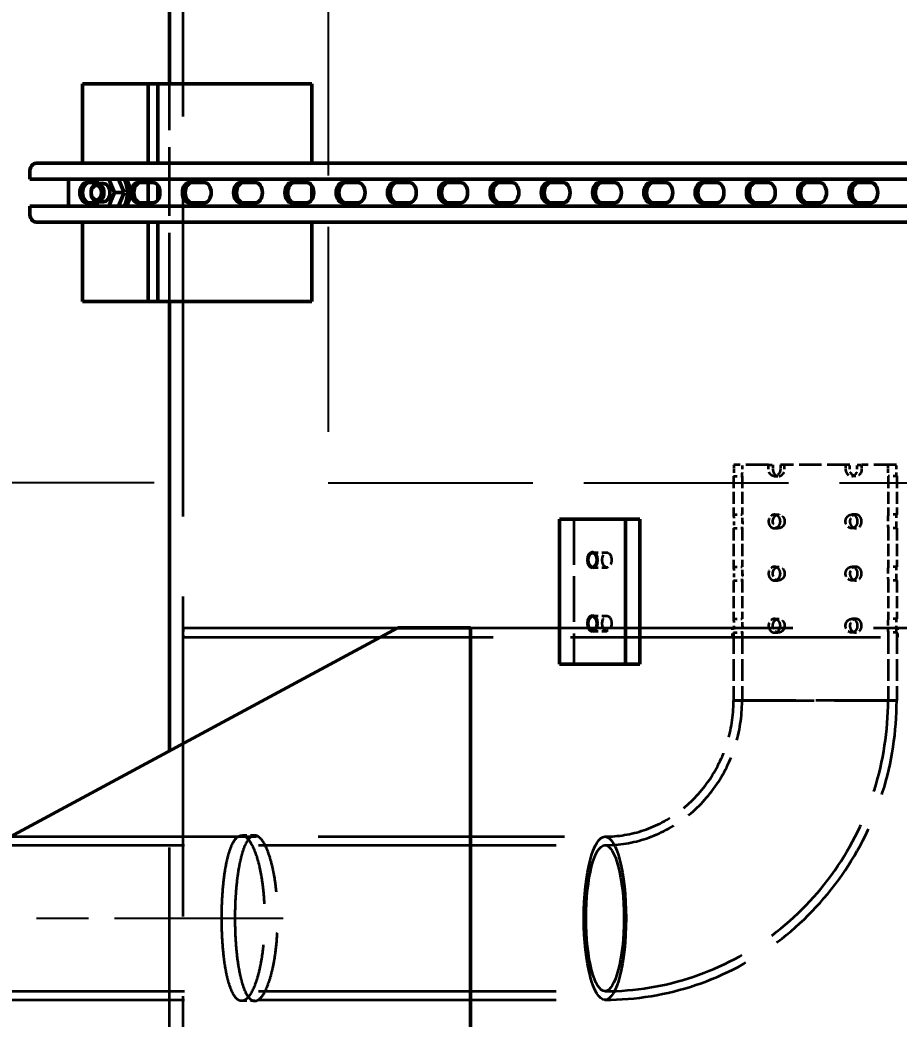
# Model space of a CAD drawing. Header units: inches. Extents: x 11 to 1621, y 11 to 1332.
# Drawn here: x 202 to 226.25, y 311.67 to 339.21 of the extents above; entities that cross this region are included whole.
import ezdxf

# ---------------------------------------------------------------- set-up
doc = ezdxf.new("R2010")
doc.units = ezdxf.units.IN
doc.header["$LTSCALE"] = 48
doc.header["$MEASUREMENT"] = 0
doc.linetypes.add('CHAIN', pattern=[0.7087, 0.4724, -0.0591, 0.1181, -0.0591])
doc.linetypes.add('DASHED', pattern=[0.2067, 0.1654, -0.0413])
for name, color, linetype, lineweight in [('Centerline (ANSI)', 7, 'Continuous', 25), ('Dimension (ANSI)', 7, 'Continuous', 25), ('Hidden (ANSI)', 7, 'DASHED', 35), ('Sketch Geometry (ANSI)', 7, 'Continuous', 25), ('Visible (ANSI)', 7, 'Continuous', 50)]:
    doc.layers.add(name, color=color, linetype=linetype, lineweight=lineweight)
doc.styles.add('Dimension Text', font='tahoma.ttf')
doc.dimstyles.new('ELC FT', dxfattribs={"dimscale": 48, "dimtxt": 0.12, "dimasz": 0.098425, "dimexe": 0.05, "dimexo": 0.1, "dimgap": 0.031496, "dimtad": 1, "dimdec": 5, "dimzin": 3, "dimdsep": 46, "dimlunit": 4, "dimtxsty": 'Dimension Text', "dimcen": 0.09, "dimdle": 0.5, "dimclrd": 5, "dimclre": 5, "dimclrt": 256, "dimadec": 1, "dimazin": 3, "dimtfac": 0.833333, "dimtofl": 0, "dimtmove": 0, "dimatfit": 3, "dimfxl": 0, "dimfrac": 2, "dimtolj": 1, "dimtzin": 0, "dimlwd": 25, "dimlwe": 25, "dimarcsym": 0})

# ---------------------------------------------------------------- blocks, each defined once
blk = doc.blocks.new('*D26')
at = {"layer": 'Defpoints', "color": 0, "linetype": 'Continuous', "transparency": 16777216}
for p in [(131.193, 326.451), (210.502, 326.451), (183.393, 291.451)]:
    blk.add_point(p, dxfattribs=at)
at = {"layer": 'Dimension (ANSI)', "color": 5, "linetype": 'Continuous', "lineweight": 25, "transparency": 16777216}
for p, q in [((205.702, 326.451), (128.793, 326.451)), ((131.193, 296.176), (131.193, 321.727)), ((178.593, 291.451), (128.793, 291.451))]:
    blk.add_line(p, q, dxfattribs=at)
at = {"layer": 'Dimension (ANSI)', "color": 5, "linetype": 'Continuous', "transparency": 16777216}
for points in [[(130.406, 321.727), (131.98, 321.727), (131.193, 326.451)], [(130.406, 296.176), (131.98, 296.176), (131.193, 291.451)]]:
    blk.add_solid(points, dxfattribs=at)
at = {"layer": 'Dimension (ANSI)', "linetype": 'Continuous', "lineweight": 25, "transparency": 16777216, "insert": (126.741, 308.951), "char_height": 5.76, "attachment_point": 5, "rotation": 90, "style": 'Dimension Text'}
blk.add_mtext('\\A1;2\'-11"', dxfattribs=at)
blk = doc.blocks.new('*D29')
at = {"layer": 'Defpoints', "color": 0, "linetype": 'Continuous', "transparency": 16777216}
for p in [(131.318, 496.451), (318.502, 496.451), (210.502, 326.451)]:
    blk.add_point(p, dxfattribs=at)
at = {"layer": 'Dimension (ANSI)', "color": 5, "linetype": 'Continuous', "lineweight": 25, "transparency": 16777216}
for p, q in [((313.702, 496.451), (128.918, 496.451)), ((131.318, 491.727), (131.318, 430.554)), ((131.318, 331.176), (131.318, 392.348)), ((205.702, 326.451), (128.918, 326.451))]:
    blk.add_line(p, q, dxfattribs=at)
at = {"layer": 'Dimension (ANSI)', "color": 5, "linetype": 'Continuous', "transparency": 16777216}
for points in [[(130.531, 491.727), (132.105, 491.727), (131.318, 496.451)], [(130.531, 331.176), (132.105, 331.176), (131.318, 326.451)]]:
    blk.add_solid(points, dxfattribs=at)
at = {"layer": 'Dimension (ANSI)', "linetype": 'Continuous', "lineweight": 25, "transparency": 16777216, "insert": (131.318, 411.451), "char_height": 5.76, "attachment_point": 5, "rotation": 90, "style": 'Dimension Text'}
blk.add_mtext('\\A1;\\fTahoma|b0|i0;14\'-2"\\P\\fTahoma|b0|i0;GAS PATH', dxfattribs=at)

msp = doc.modelspace()

# ---------------------------------------------------------------- linework, layer by layer
at = {"layer": 'Centerline (ANSI)', "linetype": 'CHAIN', "ltscale": 0.25278}
msp.add_line((187.411503, 314.451101), (209.261517, 314.451101), dxfattribs=at)
at = {"layer": 'Hidden (ANSI)', "ltscale": 1.111212}
msp.add_line((206.502429, 292.451101), (206.502429, 512.951101), dxfattribs=at)
at = {"layer": 'Hidden (ANSI)', "ltscale": 0.237987}
msp.add_line((206.127429, 331.451101), (206.127429, 337.451101), dxfattribs=at)
at = {"layer": 'Hidden (ANSI)', "ltscale": 0.078499}
for p, q in [((222.650078, 326.951101), (221.691371, 326.951101)), ((224.892252, 326.951101), (222.974837, 326.951101)), ((226.175718, 326.951101), (225.217011, 326.951101))]:
    msp.add_line(p, q, dxfattribs=at)
at = {"layer": 'Hidden (ANSI)', "ltscale": 0.00486}
for p, q in [((221.691371, 326.951101), (221.691371, 326.826101)), ((221.929296, 326.826101), (221.929296, 326.951101)), ((222.650078, 326.826101), (222.650078, 326.951101)), ((222.76904, 326.951101), (222.76904, 326.826101)), ((222.974837, 326.951101), (222.974837, 326.826101)), ((223.0938, 326.826101), (223.0938, 326.951101)), ((224.773289, 326.951101), (224.773289, 326.826101)), ((224.892252, 326.826101), (224.892252, 326.951101)), ((225.098049, 326.826101), (225.098049, 326.951101)), ((225.217011, 326.951101), (225.217011, 326.826101)), ((225.937793, 326.951101), (225.937793, 326.826101)), ((226.175718, 326.826101), (226.175718, 326.951101))]:
    msp.add_line(p, q, dxfattribs=at)
at = {"layer": 'Hidden (ANSI)', "ltscale": 0.009341}
for p, q in [((222.650078, 326.951101), (222.76904, 326.951101)), ((225.098049, 326.951101), (225.217011, 326.951101))]:
    msp.add_line(p, q, dxfattribs=at)
at = {"layer": 'Hidden (ANSI)', "ltscale": 0.009304}
for p, q in [((221.683545, 326.638601), (221.920545, 326.638601)), ((222.808545, 326.638601), (222.927045, 326.638601)), ((225.058545, 326.638601), (224.940045, 326.638601)), ((226.183545, 326.638601), (225.946545, 326.638601)), ((221.683545, 325.576101), (221.920545, 325.576101)), ((222.808545, 325.576101), (222.927045, 325.576101)), ((225.058545, 325.576101), (224.940045, 325.576101)), ((226.183545, 325.576101), (225.946545, 325.576101)), ((221.683545, 325.201101), (221.920545, 325.201101)), ((222.808545, 325.201101), (222.927045, 325.201101)), ((225.058545, 325.201101), (224.940045, 325.201101)), ((226.183545, 325.201101), (225.946545, 325.201101)), ((221.683545, 324.138601), (221.920545, 324.138601)), ((222.808545, 324.138601), (222.927045, 324.138601)), ((225.058545, 324.138601), (224.940045, 324.138601)), ((226.183545, 324.138601), (225.946545, 324.138601)), ((221.683545, 323.763601), (221.920545, 323.763601)), ((222.808545, 323.763601), (222.927045, 323.763601)), ((225.058545, 323.763601), (224.940045, 323.763601)), ((226.183545, 323.763601), (225.946545, 323.763601)), ((221.683545, 322.701101), (221.920545, 322.701101)), ((222.808545, 322.701101), (222.927045, 322.701101)), ((225.058545, 322.701101), (224.940045, 322.701101)), ((226.183545, 322.701101), (225.946545, 322.701101)), ((221.683545, 322.326101), (221.920545, 322.326101)), ((222.808545, 322.326101), (222.927045, 322.326101)), ((225.058545, 322.326101), (224.940045, 322.326101)), ((226.183545, 322.326101), (225.946545, 322.326101))]:
    msp.add_line(p, q, dxfattribs=at)
at = {"layer": 'Hidden (ANSI)', "ltscale": 0.042061}
for p, q in [((221.683545, 326.638601), (221.683545, 325.576101)), ((221.920545, 326.638601), (221.920545, 325.576101)), ((225.946545, 326.638601), (225.946545, 325.576101)), ((226.183545, 326.638601), (226.183545, 325.576101)), ((221.683545, 325.201101), (221.683545, 324.138601)), ((221.920545, 325.201101), (221.920545, 324.138601)), ((225.946545, 325.201101), (225.946545, 324.138601)), ((226.183545, 325.201101), (226.183545, 324.138601)), ((221.683545, 323.763601), (221.683545, 322.701101)), ((221.920545, 323.763601), (221.920545, 322.701101)), ((225.946545, 323.763601), (225.946545, 322.701101)), ((226.183545, 323.763601), (226.183545, 322.701101))]:
    msp.add_line(p, q, dxfattribs=at)
at = {"layer": 'Hidden (ANSI)', "ltscale": 0.158625}
msp.add_line((217.277286, 325.451101), (217.277286, 321.451101), dxfattribs=at)
at = {"layer": 'Hidden (ANSI)', "ltscale": 0.019741}
for p, q in [((217.793751, 324.534601), (218.190428, 324.534601)), ((217.793751, 324.117601), (218.190428, 324.117601)), ((217.793751, 322.784601), (218.190428, 322.784601)), ((217.793751, 322.367601), (218.190428, 322.367601))]:
    msp.add_line(p, q, dxfattribs=at)
at = {"layer": 'Hidden (ANSI)', "ltscale": 1.332538}
msp.add_line((206.502429, 322.451101), (212.426081, 322.451101), dxfattribs=at)
at = {"layer": 'Hidden (ANSI)', "ltscale": 0.00982}
for p, q in [((206.502429, 322.451101), (206.502429, 322.201101)), ((221.652295, 322.201101), (221.652295, 322.451101)), ((226.214795, 322.201101), (226.214795, 322.451101))]:
    msp.add_line(p, q, dxfattribs=at)
at = {"layer": 'Hidden (ANSI)', "ltscale": 1.077052}
msp.add_line((206.502429, 322.201101), (299.145205, 322.201101), dxfattribs=at)
at = {"layer": 'Hidden (ANSI)', "ltscale": 1.120368}
msp.add_line((214.426081, 322.451101), (301.104476, 322.451101), dxfattribs=at)
at = {"layer": 'Hidden (ANSI)', "ltscale": 0.074302}
for p, q in [((221.683545, 322.326101), (221.683545, 320.451101)), ((221.920545, 322.326101), (221.920545, 320.451101)), ((225.946545, 322.326101), (225.946545, 320.451101)), ((226.183545, 322.326101), (226.183545, 320.451101))]:
    msp.add_line(p, q, dxfattribs=at)
at = {"layer": 'Hidden (ANSI)', "ltscale": 0.28039}
for p, q in [((226.183545, 320.451101), (221.683545, 320.451101)), ((221.683545, 320.451101), (226.183545, 320.451101))]:
    msp.add_line(p, q, dxfattribs=at)
at = {"layer": 'Hidden (ANSI)', "ltscale": 1.341129}
msp.add_line((206.127429, 292.451101), (206.127429, 319.063391), dxfattribs=at)
at = {"layer": 'Hidden (ANSI)', "ltscale": 0.855775}
msp.add_line((201.735305, 316.701101), (218.13799, 316.701101), dxfattribs=at)
at = {"layer": 'Hidden (ANSI)', "ltscale": 0.01478}
for p, q in [((208.478731, 316.732351), (208.116509, 316.732351)), ((208.478731, 312.169851), (208.116509, 312.169851))]:
    msp.add_line(p, q, dxfattribs=at)
at = {"layer": 'Hidden (ANSI)', "ltscale": 1.0331}
for p, q in [((198.33651, 316.464101), (218.13799, 316.464101)), ((198.33651, 312.438101), (218.13799, 312.438101)), ((198.33651, 312.201101), (218.13799, 312.201101))]:
    msp.add_line(p, q, dxfattribs=at)
at = {"layer": 'Hidden (ANSI)', "ltscale": 0.051884}
for centre in [(218.190428, 324.326101), (218.190428, 322.576101)]:
    msp.add_ellipse(centre, major_axis=(0, -0.2085), ratio=0.608761429, dxfattribs=at)
at = {"layer": 'Hidden (ANSI)', "ltscale": 0.560879}
for major_axis in [(0, -2.25), (0, 2.25)]:
    msp.add_ellipse((218.13799, 314.451101), major_axis=major_axis, ratio=0.258819045, dxfattribs=at)
at = {"layer": 'Hidden (ANSI)', "ltscale": 0.50179}
for major_axis in [(0, -2.013), (0, 2.013)]:
    msp.add_ellipse((218.13799, 314.451101), major_axis=major_axis, ratio=0.258819045, dxfattribs=at)
at = {"layer": 'Hidden (ANSI)', "ltscale": 0.01159}
for points, knots in [([(221.691371, 326.826101), (221.691371, 326.802546), (221.690961, 326.777429), (221.689483, 326.731236), (221.688436, 326.71016), (221.686472, 326.676877), (221.685426, 326.662449), (221.683952, 326.643311), (221.683545, 326.638601), (221.683545, 326.638601)], [0, 0, 0, 0, 0.1794865111, 0.1794865111, 0.3589730222, 0.3589730222, 0.5384592396, 0.5384592396, 0.7179454569, 0.7179454569, 0.7179454569, 0.7179454569]), ([(226.183545, 326.638601), (226.183545, 326.638601), (226.183137, 326.643311), (226.181663, 326.662449), (226.180617, 326.676877), (226.178653, 326.71016), (226.177606, 326.731236), (226.176128, 326.777429), (226.175718, 326.802546), (226.175718, 326.826101)], [0.7179454569, 0.7179454569, 0.7179454569, 0.7179454569, 0.8974316742, 0.8974316742, 1.0769178916, 1.0769178916, 1.2564044027, 1.2564044027, 1.4358909138, 1.4358909138, 1.4358909138, 1.4358909138]), ([(221.683545, 325.576101), (221.683545, 325.576101), (221.683952, 325.571391), (221.685426, 325.552253), (221.686472, 325.537825), (221.688436, 325.504542), (221.689483, 325.483466), (221.690961, 325.437273), (221.691371, 325.412156), (221.691371, 325.388601)], [2.1538363707, 2.1538363707, 2.1538363707, 2.1538363707, 2.333322588, 2.333322588, 2.5128088054, 2.5128088054, 2.6922953165, 2.6922953165, 2.8717818276, 2.8717818276, 2.8717818276, 2.8717818276]), ([(221.691371, 325.388601), (221.691371, 325.365046), (221.690961, 325.339929), (221.689483, 325.293736), (221.688436, 325.27266), (221.686472, 325.239377), (221.685426, 325.224949), (221.683952, 325.205811), (221.683545, 325.201101), (221.683545, 325.201101)], [0, 0, 0, 0, 0.1794865111, 0.1794865111, 0.3589730222, 0.3589730222, 0.5384592396, 0.5384592396, 0.7179454569, 0.7179454569, 0.7179454569, 0.7179454569]), ([(221.683545, 324.138601), (221.683545, 324.138601), (221.683952, 324.133891), (221.685426, 324.114753), (221.686472, 324.100325), (221.688436, 324.067042), (221.689483, 324.045966), (221.690961, 323.999773), (221.691371, 323.974656), (221.691371, 323.951101)], [2.1538363707, 2.1538363707, 2.1538363707, 2.1538363707, 2.333322588, 2.333322588, 2.5128088054, 2.5128088054, 2.6922953165, 2.6922953165, 2.8717818276, 2.8717818276, 2.8717818276, 2.8717818276]), ([(221.691371, 323.951101), (221.691371, 323.927546), (221.690961, 323.902429), (221.689483, 323.856236), (221.688436, 323.83516), (221.686472, 323.801877), (221.685426, 323.787449), (221.683952, 323.768311), (221.683545, 323.763601), (221.683545, 323.763601)], [0, 0, 0, 0, 0.1794865111, 0.1794865111, 0.3589730222, 0.3589730222, 0.5384592396, 0.5384592396, 0.7179454569, 0.7179454569, 0.7179454569, 0.7179454569]), ([(221.683545, 322.701101), (221.683545, 322.701101), (221.683952, 322.696391), (221.685426, 322.677253), (221.686472, 322.662825), (221.688436, 322.629542), (221.689483, 322.608466), (221.690961, 322.562273), (221.691371, 322.537156), (221.691371, 322.513601)], [2.1538363707, 2.1538363707, 2.1538363707, 2.1538363707, 2.333322588, 2.333322588, 2.5128088054, 2.5128088054, 2.6922953165, 2.6922953165, 2.8717818276, 2.8717818276, 2.8717818276, 2.8717818276]), ([(221.691371, 322.513601), (221.691371, 322.490046), (221.690961, 322.464929), (221.689483, 322.418736), (221.688436, 322.39766), (221.686472, 322.364377), (221.685426, 322.349949), (221.683952, 322.330811), (221.683545, 322.326101), (221.683545, 322.326101)], [0, 0, 0, 0, 0.1794865111, 0.1794865111, 0.3589730222, 0.3589730222, 0.5384592396, 0.5384592396, 0.7179454569, 0.7179454569, 0.7179454569, 0.7179454569])]:
    msp.add_open_spline(points, degree=3, knots=knots, dxfattribs=at)
at = {"layer": 'Hidden (ANSI)', "ltscale": 0.011592}
for points, knots in [([(221.920545, 326.638601), (221.920545, 326.638601), (221.921, 326.643312), (221.922648, 326.662451), (221.923817, 326.676879), (221.926014, 326.710158), (221.927185, 326.731233), (221.928838, 326.777425), (221.929296, 326.802543), (221.929296, 326.826101)], [-0.718034916, -0.718034916, -0.718034916, -0.718034916, -0.5385264167, -0.5385264167, -0.3590179174, -0.3590179174, -0.1795089587, -0.1795089587, 0, 0, 0, 0]), ([(225.937793, 326.826101), (225.937793, 326.802543), (225.938251, 326.777425), (225.939904, 326.731233), (225.941075, 326.710158), (225.943272, 326.676879), (225.944441, 326.662451), (225.946089, 326.643312), (225.946545, 326.638601), (225.946545, 326.638601)], [-1.4360698321, -1.4360698321, -1.4360698321, -1.4360698321, -1.2565608734, -1.2565608734, -1.0770519147, -1.0770519147, -0.8975434154, -0.8975434154, -0.718034916, -0.718034916, -0.718034916, -0.718034916]), ([(221.929296, 325.388601), (221.929296, 325.412159), (221.928838, 325.437277), (221.927185, 325.483469), (221.926014, 325.504544), (221.923817, 325.537823), (221.922648, 325.552251), (221.921, 325.57139), (221.920545, 325.576101), (221.920545, 325.576101)], [0, 0, 0, 0, 0.1795089587, 0.1795089587, 0.3590179174, 0.3590179174, 0.5385264167, 0.5385264167, 0.718034916, 0.718034916, 0.7180349161, 0.7180349161]), ([(221.920545, 325.201101), (221.920545, 325.201101), (221.921, 325.205812), (221.922648, 325.224951), (221.923817, 325.239379), (221.926014, 325.272658), (221.927185, 325.293733), (221.928838, 325.339925), (221.929296, 325.365043), (221.929296, 325.388601)], [2.1541047481, 2.1541047481, 2.1541047482, 2.1541047482, 2.3336132475, 2.3336132475, 2.5131217468, 2.5131217468, 2.6926307055, 2.6926307055, 2.8721396642, 2.8721396642, 2.8721396642, 2.8721396642]), ([(221.929296, 323.951101), (221.929296, 323.974659), (221.928838, 323.999777), (221.927185, 324.045969), (221.926014, 324.067044), (221.923817, 324.100323), (221.922648, 324.114751), (221.921, 324.13389), (221.920545, 324.138601), (221.920545, 324.138601)], [0, 0, 0, 0, 0.1795089587, 0.1795089587, 0.3590179174, 0.3590179174, 0.5385264167, 0.5385264167, 0.718034916, 0.718034916, 0.7180349161, 0.7180349161]), ([(221.920545, 323.763601), (221.920545, 323.763601), (221.921, 323.768312), (221.922648, 323.787451), (221.923817, 323.801879), (221.926014, 323.835158), (221.927185, 323.856233), (221.928838, 323.902425), (221.929296, 323.927543), (221.929296, 323.951101)], [2.1541047481, 2.1541047481, 2.1541047482, 2.1541047482, 2.3336132475, 2.3336132475, 2.5131217468, 2.5131217468, 2.6926307055, 2.6926307055, 2.8721396642, 2.8721396642, 2.8721396642, 2.8721396642]), ([(221.929296, 322.513601), (221.929296, 322.537159), (221.928838, 322.562277), (221.927185, 322.608469), (221.926014, 322.629544), (221.923817, 322.662823), (221.922648, 322.677251), (221.921, 322.69639), (221.920545, 322.701101), (221.920545, 322.701101)], [0, 0, 0, 0, 0.1795089587, 0.1795089587, 0.3590179174, 0.3590179174, 0.5385264167, 0.5385264167, 0.718034916, 0.718034916, 0.7180349161, 0.7180349161]), ([(221.920545, 322.326101), (221.920545, 322.326101), (221.921, 322.330812), (221.922648, 322.349951), (221.923817, 322.364379), (221.926014, 322.397658), (221.927185, 322.418733), (221.928838, 322.464925), (221.929296, 322.490043), (221.929296, 322.513601)], [2.1541047481, 2.1541047481, 2.1541047482, 2.1541047482, 2.3336132475, 2.3336132475, 2.5131217468, 2.5131217468, 2.6926307055, 2.6926307055, 2.8721396642, 2.8721396642, 2.8721396642, 2.8721396642])]:
    msp.add_open_spline(points, degree=3, knots=knots, dxfattribs=at)
at = {"layer": 'Hidden (ANSI)', "ltscale": 0.023281}
for points, knots in [([(222.974837, 326.826101), (222.974837, 326.802546), (222.970554, 326.777429), (222.953241, 326.731236), (222.940222, 326.71016), (222.910416, 326.676877), (222.891641, 326.662449), (222.850899, 326.643311), (222.828943, 326.638601), (222.788146, 326.638601), (222.766597, 326.643311), (222.72733, 326.662449), (222.7096, 326.676877), (222.681759, 326.71016), (222.669787, 326.731236), (222.653952, 326.777429), (222.650078, 326.802546), (222.650078, 326.826101)], [0, 0, 0, 0, 0.179486511, 0.179486511, 0.358973022, 0.358973022, 0.53845924, 0.53845924, 0.717945457, 0.717945457, 0.897431674, 0.897431674, 1.076917892, 1.076917892, 1.256404403, 1.256404403, 1.435890914, 1.435890914, 1.435890914, 1.435890914]), ([(225.217011, 326.826101), (225.217011, 326.802546), (225.213137, 326.777429), (225.197302, 326.731236), (225.18533, 326.71016), (225.157489, 326.676877), (225.139759, 326.662449), (225.100492, 326.643311), (225.078943, 326.638601), (225.038146, 326.638601), (225.01619, 326.643311), (224.975448, 326.662449), (224.956673, 326.676877), (224.926867, 326.71016), (224.913848, 326.731236), (224.896535, 326.777429), (224.892252, 326.802546), (224.892252, 326.826101)], [0, 0, 0, 0, 0.179486511, 0.179486511, 0.358973022, 0.358973022, 0.53845924, 0.53845924, 0.717945457, 0.717945457, 0.897431674, 0.897431674, 1.076917892, 1.076917892, 1.256404403, 1.256404403, 1.435890914, 1.435890914, 1.435890914, 1.435890914]), ([(226.183545, 325.201101), (226.183545, 325.201101), (226.183137, 325.205811), (226.181663, 325.224949), (226.180617, 325.239377), (226.178653, 325.27266), (226.177606, 325.293736), (226.176128, 325.339929), (226.175718, 325.365046), (226.175718, 325.412156), (226.176128, 325.437273), (226.177606, 325.483466), (226.178653, 325.504542), (226.180617, 325.537825), (226.181663, 325.552253), (226.183137, 325.571391), (226.183545, 325.576101), (226.183545, 325.576101)], [0.717945457, 0.717945457, 0.717945457, 0.717945457, 0.897431674, 0.897431674, 1.076917892, 1.076917892, 1.256404403, 1.256404403, 1.435890914, 1.435890914, 1.615377425, 1.615377425, 1.794863936, 1.794863936, 1.974350153, 1.974350153, 2.153836371, 2.153836371, 2.153836371, 2.153836371]), ([(226.183545, 323.763601), (226.183545, 323.763601), (226.183137, 323.768311), (226.181663, 323.787449), (226.180617, 323.801877), (226.178653, 323.83516), (226.177606, 323.856236), (226.176128, 323.902429), (226.175718, 323.927546), (226.175718, 323.974656), (226.176128, 323.999773), (226.177606, 324.045966), (226.178653, 324.067042), (226.180617, 324.100325), (226.181663, 324.114753), (226.183137, 324.133891), (226.183545, 324.138601), (226.183545, 324.138601)], [0.717945457, 0.717945457, 0.717945457, 0.717945457, 0.897431674, 0.897431674, 1.076917892, 1.076917892, 1.256404403, 1.256404403, 1.435890914, 1.435890914, 1.615377425, 1.615377425, 1.794863936, 1.794863936, 1.974350153, 1.974350153, 2.153836371, 2.153836371, 2.153836371, 2.153836371]), ([(226.183545, 322.326101), (226.183545, 322.326101), (226.183137, 322.330811), (226.181663, 322.349949), (226.180617, 322.364377), (226.178653, 322.39766), (226.177606, 322.418736), (226.176128, 322.464929), (226.175718, 322.490046), (226.175718, 322.537156), (226.176128, 322.562273), (226.177606, 322.608466), (226.178653, 322.629542), (226.180617, 322.662825), (226.181663, 322.677253), (226.183137, 322.696391), (226.183545, 322.701101), (226.183545, 322.701101)], [0.717945457, 0.717945457, 0.717945457, 0.717945457, 0.897431674, 0.897431674, 1.076917892, 1.076917892, 1.256404403, 1.256404403, 1.435890914, 1.435890914, 1.615377425, 1.615377425, 1.794863936, 1.794863936, 1.974350153, 1.974350153, 2.153836371, 2.153836371, 2.153836371, 2.153836371])]:
    msp.add_open_spline(points, degree=3, knots=knots, dxfattribs=at)
at = {"layer": 'Hidden (ANSI)', "ltscale": 0.023284}
for points, knots in [([(222.76904, 326.826101), (222.76904, 326.802543), (222.772891, 326.777425), (222.78864, 326.731233), (222.800549, 326.710158), (222.828271, 326.676879), (222.845938, 326.662451), (222.885118, 326.643312), (222.906643, 326.638601), (222.947446, 326.638601), (222.969427, 326.643312), (223.010255, 326.662451), (223.02909, 326.676879), (223.059009, 326.710158), (223.07209, 326.731233), (223.089491, 326.777425), (223.0938, 326.802543), (223.0938, 326.826101)], [-1.436069832, -1.436069832, -1.436069832, -1.436069832, -1.256560873, -1.256560873, -1.077051915, -1.077051915, -0.897543415, -0.897543415, -0.718034916, -0.718034916, -0.538526417, -0.538526417, -0.359017917, -0.359017917, -0.179508959, -0.179508959, 0, 0, 0, 0]), ([(224.773289, 326.826101), (224.773289, 326.802543), (224.777598, 326.777425), (224.794999, 326.731233), (224.80808, 326.710158), (224.837999, 326.676879), (224.856834, 326.662451), (224.897662, 326.643312), (224.919643, 326.638601), (224.960446, 326.638601), (224.981971, 326.643312), (225.021151, 326.662451), (225.038818, 326.676879), (225.06654, 326.710158), (225.078449, 326.731233), (225.094198, 326.777425), (225.098049, 326.802543), (225.098049, 326.826101)], [-1.436069832, -1.436069832, -1.436069832, -1.436069832, -1.256560873, -1.256560873, -1.077051915, -1.077051915, -0.897543415, -0.897543415, -0.718034916, -0.718034916, -0.538526417, -0.538526417, -0.359017917, -0.359017917, -0.179508959, -0.179508959, 0, 0, 0, 0]), ([(225.946545, 325.576101), (225.946545, 325.576101), (225.946089, 325.57139), (225.944441, 325.552251), (225.943272, 325.537823), (225.941075, 325.504544), (225.939904, 325.483469), (225.938251, 325.437277), (225.937793, 325.412159), (225.937793, 325.365043), (225.938251, 325.339925), (225.939904, 325.293733), (225.941075, 325.272658), (225.943272, 325.239379), (225.944441, 325.224951), (225.946089, 325.205812), (225.946545, 325.201101), (225.946545, 325.201101)], [0.718034916, 0.718034916, 0.718034916, 0.718034916, 0.897543415, 0.897543415, 1.077051915, 1.077051915, 1.256560873, 1.256560873, 1.436069832, 1.436069832, 1.615578791, 1.615578791, 1.795087749, 1.795087749, 1.974596249, 1.974596249, 2.154104748, 2.154104748, 2.154104748, 2.154104748]), ([(225.946545, 324.138601), (225.946545, 324.138601), (225.946089, 324.13389), (225.944441, 324.114751), (225.943272, 324.100323), (225.941075, 324.067044), (225.939904, 324.045969), (225.938251, 323.999777), (225.937793, 323.974659), (225.937793, 323.927543), (225.938251, 323.902425), (225.939904, 323.856233), (225.941075, 323.835158), (225.943272, 323.801879), (225.944441, 323.787451), (225.946089, 323.768312), (225.946545, 323.763601), (225.946545, 323.763601)], [0.718034916, 0.718034916, 0.718034916, 0.718034916, 0.897543415, 0.897543415, 1.077051915, 1.077051915, 1.256560873, 1.256560873, 1.436069832, 1.436069832, 1.615578791, 1.615578791, 1.795087749, 1.795087749, 1.974596249, 1.974596249, 2.154104748, 2.154104748, 2.154104748, 2.154104748]), ([(225.946545, 322.701101), (225.946545, 322.701101), (225.946089, 322.69639), (225.944441, 322.677251), (225.943272, 322.662823), (225.941075, 322.629544), (225.939904, 322.608469), (225.938251, 322.562277), (225.937793, 322.537159), (225.937793, 322.490043), (225.938251, 322.464925), (225.939904, 322.418733), (225.941075, 322.397658), (225.943272, 322.364379), (225.944441, 322.349951), (225.946089, 322.330812), (225.946545, 322.326101), (225.946545, 322.326101)], [0.718034916, 0.718034916, 0.718034916, 0.718034916, 0.897543415, 0.897543415, 1.077051915, 1.077051915, 1.256560873, 1.256560873, 1.436069832, 1.436069832, 1.615578791, 1.615578791, 1.795087749, 1.795087749, 1.974596249, 1.974596249, 2.154104748, 2.154104748, 2.154104748, 2.154104748])]:
    msp.add_open_spline(points, degree=3, knots=knots, dxfattribs=at)
at = {"layer": 'Hidden (ANSI)', "ltscale": 0.046662}
for points in [[(222.974837, 325.388601), (222.974837, 325.365046), (222.970554, 325.339929), (222.953241, 325.293736), (222.940222, 325.27266), (222.910416, 325.239377), (222.891641, 325.224949), (222.850899, 325.205811), (222.828943, 325.201101), (222.788146, 325.201101), (222.766597, 325.205811), (222.72733, 325.224949), (222.7096, 325.239377), (222.681759, 325.27266), (222.669787, 325.293736), (222.653952, 325.339929), (222.650078, 325.365046), (222.650078, 325.412156), (222.653952, 325.437273), (222.669787, 325.483466), (222.681759, 325.504542), (222.7096, 325.537825), (222.72733, 325.552253), (222.766597, 325.571391), (222.788146, 325.576101), (222.828943, 325.576101), (222.850899, 325.571391), (222.891641, 325.552253), (222.910416, 325.537825), (222.940222, 325.504542), (222.953241, 325.483466), (222.970554, 325.437273), (222.974837, 325.412156), (222.974837, 325.388601)], [(225.217011, 325.388601), (225.217011, 325.365046), (225.213137, 325.339929), (225.197302, 325.293736), (225.18533, 325.27266), (225.157489, 325.239377), (225.139759, 325.224949), (225.100492, 325.205811), (225.078943, 325.201101), (225.038146, 325.201101), (225.01619, 325.205811), (224.975448, 325.224949), (224.956673, 325.239377), (224.926867, 325.27266), (224.913848, 325.293736), (224.896535, 325.339929), (224.892252, 325.365046), (224.892252, 325.412156), (224.896535, 325.437273), (224.913848, 325.483466), (224.926867, 325.504542), (224.956673, 325.537825), (224.975448, 325.552253), (225.01619, 325.571391), (225.038146, 325.576101), (225.078943, 325.576101), (225.100492, 325.571391), (225.139759, 325.552253), (225.157489, 325.537825), (225.18533, 325.504542), (225.197302, 325.483466), (225.213137, 325.437273), (225.217011, 325.412156), (225.217011, 325.388601)], [(222.974837, 323.951101), (222.974837, 323.927546), (222.970554, 323.902429), (222.953241, 323.856236), (222.940222, 323.83516), (222.910416, 323.801877), (222.891641, 323.787449), (222.850899, 323.768311), (222.828943, 323.763601), (222.788146, 323.763601), (222.766597, 323.768311), (222.72733, 323.787449), (222.7096, 323.801877), (222.681759, 323.83516), (222.669787, 323.856236), (222.653952, 323.902429), (222.650078, 323.927546), (222.650078, 323.974656), (222.653952, 323.999773), (222.669787, 324.045966), (222.681759, 324.067042), (222.7096, 324.100325), (222.72733, 324.114753), (222.766597, 324.133891), (222.788146, 324.138601), (222.828943, 324.138601), (222.850899, 324.133891), (222.891641, 324.114753), (222.910416, 324.100325), (222.940222, 324.067042), (222.953241, 324.045966), (222.970554, 323.999773), (222.974837, 323.974656), (222.974837, 323.951101)], [(225.217011, 323.951101), (225.217011, 323.927546), (225.213137, 323.902429), (225.197302, 323.856236), (225.18533, 323.83516), (225.157489, 323.801877), (225.139759, 323.787449), (225.100492, 323.768311), (225.078943, 323.763601), (225.038146, 323.763601), (225.01619, 323.768311), (224.975448, 323.787449), (224.956673, 323.801877), (224.926867, 323.83516), (224.913848, 323.856236), (224.896535, 323.902429), (224.892252, 323.927546), (224.892252, 323.974656), (224.896535, 323.999773), (224.913848, 324.045966), (224.926867, 324.067042), (224.956673, 324.100325), (224.975448, 324.114753), (225.01619, 324.133891), (225.038146, 324.138601), (225.078943, 324.138601), (225.100492, 324.133891), (225.139759, 324.114753), (225.157489, 324.100325), (225.18533, 324.067042), (225.197302, 324.045966), (225.213137, 323.999773), (225.217011, 323.974656), (225.217011, 323.951101)], [(222.974837, 322.513601), (222.974837, 322.490046), (222.970554, 322.464929), (222.953241, 322.418736), (222.940222, 322.39766), (222.910416, 322.364377), (222.891641, 322.349949), (222.850899, 322.330811), (222.828943, 322.326101), (222.788146, 322.326101), (222.766597, 322.330811), (222.72733, 322.349949), (222.7096, 322.364377), (222.681759, 322.39766), (222.669787, 322.418736), (222.653952, 322.464929), (222.650078, 322.490046), (222.650078, 322.537156), (222.653952, 322.562273), (222.669787, 322.608466), (222.681759, 322.629542), (222.7096, 322.662825), (222.72733, 322.677253), (222.766597, 322.696391), (222.788146, 322.701101), (222.828943, 322.701101), (222.850899, 322.696391), (222.891641, 322.677253), (222.910416, 322.662825), (222.940222, 322.629542), (222.953241, 322.608466), (222.970554, 322.562273), (222.974837, 322.537156), (222.974837, 322.513601)], [(225.217011, 322.513601), (225.217011, 322.490046), (225.213137, 322.464929), (225.197302, 322.418736), (225.18533, 322.39766), (225.157489, 322.364377), (225.139759, 322.349949), (225.100492, 322.330811), (225.078943, 322.326101), (225.038146, 322.326101), (225.01619, 322.330811), (224.975448, 322.349949), (224.956673, 322.364377), (224.926867, 322.39766), (224.913848, 322.418736), (224.896535, 322.464929), (224.892252, 322.490046), (224.892252, 322.537156), (224.896535, 322.562273), (224.913848, 322.608466), (224.926867, 322.629542), (224.956673, 322.662825), (224.975448, 322.677253), (225.01619, 322.696391), (225.038146, 322.701101), (225.078943, 322.701101), (225.100492, 322.696391), (225.139759, 322.677253), (225.157489, 322.662825), (225.18533, 322.629542), (225.197302, 322.608466), (225.213137, 322.562273), (225.217011, 322.537156), (225.217011, 322.513601)]]:
    msp.add_open_spline(points, degree=3, knots=[0, 0, 0, 0, 0.179486511, 0.179486511, 0.358973022, 0.358973022, 0.53845924, 0.53845924, 0.717945457, 0.717945457, 0.897431674, 0.897431674, 1.076917892, 1.076917892, 1.256404403, 1.256404403, 1.435890914, 1.435890914, 1.615377425, 1.615377425, 1.794863936, 1.794863936, 1.974350153, 1.974350153, 2.153836371, 2.153836371, 2.333322588, 2.333322588, 2.512808805, 2.512808805, 2.692295316, 2.692295316, 2.871781828, 2.871781828, 2.871781828, 2.871781828], dxfattribs=at)
at = {"layer": 'Hidden (ANSI)', "ltscale": 0.046667}
for points in [[(223.0938, 325.388601), (223.0938, 325.412159), (223.089491, 325.437277), (223.07209, 325.483469), (223.059009, 325.504544), (223.02909, 325.537823), (223.010255, 325.552251), (222.969427, 325.57139), (222.947446, 325.576101), (222.906643, 325.576101), (222.885118, 325.57139), (222.845938, 325.552251), (222.828271, 325.537823), (222.800549, 325.504544), (222.78864, 325.483469), (222.772891, 325.437277), (222.76904, 325.412159), (222.76904, 325.365043), (222.772891, 325.339925), (222.78864, 325.293733), (222.800549, 325.272658), (222.828271, 325.239379), (222.845938, 325.224951), (222.885118, 325.205812), (222.906643, 325.201101), (222.947446, 325.201101), (222.969427, 325.205812), (223.010255, 325.224951), (223.02909, 325.239379), (223.059009, 325.272658), (223.07209, 325.293733), (223.089491, 325.339925), (223.0938, 325.365043), (223.0938, 325.388601)], [(225.098049, 325.388601), (225.098049, 325.412159), (225.094198, 325.437277), (225.078449, 325.483469), (225.06654, 325.504544), (225.038818, 325.537823), (225.021151, 325.552251), (224.981971, 325.57139), (224.960446, 325.576101), (224.919643, 325.576101), (224.897662, 325.57139), (224.856834, 325.552251), (224.837999, 325.537823), (224.80808, 325.504544), (224.794999, 325.483469), (224.777598, 325.437277), (224.773289, 325.412159), (224.773289, 325.365043), (224.777598, 325.339925), (224.794999, 325.293733), (224.80808, 325.272658), (224.837999, 325.239379), (224.856834, 325.224951), (224.897662, 325.205812), (224.919643, 325.201101), (224.960446, 325.201101), (224.981971, 325.205812), (225.021151, 325.224951), (225.038818, 325.239379), (225.06654, 325.272658), (225.078449, 325.293733), (225.094198, 325.339925), (225.098049, 325.365043), (225.098049, 325.388601)], [(223.0938, 323.951101), (223.0938, 323.974659), (223.089491, 323.999777), (223.07209, 324.045969), (223.059009, 324.067044), (223.02909, 324.100323), (223.010255, 324.114751), (222.969427, 324.13389), (222.947446, 324.138601), (222.906643, 324.138601), (222.885118, 324.13389), (222.845938, 324.114751), (222.828271, 324.100323), (222.800549, 324.067044), (222.78864, 324.045969), (222.772891, 323.999777), (222.76904, 323.974659), (222.76904, 323.927543), (222.772891, 323.902425), (222.78864, 323.856233), (222.800549, 323.835158), (222.828271, 323.801879), (222.845938, 323.787451), (222.885118, 323.768312), (222.906643, 323.763601), (222.947446, 323.763601), (222.969427, 323.768312), (223.010255, 323.787451), (223.02909, 323.801879), (223.059009, 323.835158), (223.07209, 323.856233), (223.089491, 323.902425), (223.0938, 323.927543), (223.0938, 323.951101)], [(225.098049, 323.951101), (225.098049, 323.974659), (225.094198, 323.999777), (225.078449, 324.045969), (225.06654, 324.067044), (225.038818, 324.100323), (225.021151, 324.114751), (224.981971, 324.13389), (224.960446, 324.138601), (224.919643, 324.138601), (224.897662, 324.13389), (224.856834, 324.114751), (224.837999, 324.100323), (224.80808, 324.067044), (224.794999, 324.045969), (224.777598, 323.999777), (224.773289, 323.974659), (224.773289, 323.927543), (224.777598, 323.902425), (224.794999, 323.856233), (224.80808, 323.835158), (224.837999, 323.801879), (224.856834, 323.787451), (224.897662, 323.768312), (224.919643, 323.763601), (224.960446, 323.763601), (224.981971, 323.768312), (225.021151, 323.787451), (225.038818, 323.801879), (225.06654, 323.835158), (225.078449, 323.856233), (225.094198, 323.902425), (225.098049, 323.927543), (225.098049, 323.951101)], [(223.0938, 322.513601), (223.0938, 322.537159), (223.089491, 322.562277), (223.07209, 322.608469), (223.059009, 322.629544), (223.02909, 322.662823), (223.010255, 322.677251), (222.969427, 322.69639), (222.947446, 322.701101), (222.906643, 322.701101), (222.885118, 322.69639), (222.845938, 322.677251), (222.828271, 322.662823), (222.800549, 322.629544), (222.78864, 322.608469), (222.772891, 322.562277), (222.76904, 322.537159), (222.76904, 322.490043), (222.772891, 322.464925), (222.78864, 322.418733), (222.800549, 322.397658), (222.828271, 322.364379), (222.845938, 322.349951), (222.885118, 322.330812), (222.906643, 322.326101), (222.947446, 322.326101), (222.969427, 322.330812), (223.010255, 322.349951), (223.02909, 322.364379), (223.059009, 322.397658), (223.07209, 322.418733), (223.089491, 322.464925), (223.0938, 322.490043), (223.0938, 322.513601)], [(225.098049, 322.513601), (225.098049, 322.537159), (225.094198, 322.562277), (225.078449, 322.608469), (225.06654, 322.629544), (225.038818, 322.662823), (225.021151, 322.677251), (224.981971, 322.69639), (224.960446, 322.701101), (224.919643, 322.701101), (224.897662, 322.69639), (224.856834, 322.677251), (224.837999, 322.662823), (224.80808, 322.629544), (224.794999, 322.608469), (224.777598, 322.562277), (224.773289, 322.537159), (224.773289, 322.490043), (224.777598, 322.464925), (224.794999, 322.418733), (224.80808, 322.397658), (224.837999, 322.364379), (224.856834, 322.349951), (224.897662, 322.330812), (224.919643, 322.326101), (224.960446, 322.326101), (224.981971, 322.330812), (225.021151, 322.349951), (225.038818, 322.364379), (225.06654, 322.397658), (225.078449, 322.418733), (225.094198, 322.464925), (225.098049, 322.490043), (225.098049, 322.513601)]]:
    msp.add_open_spline(points, degree=3, knots=[0, 0, 0, 0, 0.179508959, 0.179508959, 0.359017917, 0.359017917, 0.538526417, 0.538526417, 0.718034916, 0.718034916, 0.897543415, 0.897543415, 1.077051915, 1.077051915, 1.256560873, 1.256560873, 1.436069832, 1.436069832, 1.615578791, 1.615578791, 1.795087749, 1.795087749, 1.974596249, 1.974596249, 2.154104748, 2.154104748, 2.333613247, 2.333613247, 2.513121747, 2.513121747, 2.692630706, 2.692630706, 2.872139664, 2.872139664, 2.872139664, 2.872139664], dxfattribs=at)
at = {"layer": 'Hidden (ANSI)', "ltscale": 0.497734}
msp.add_open_spline([(218.13799, 312.438101), (218.963136, 312.438101), (219.788069, 312.573547), (221.353357, 313.100082), (222.093381, 313.490952), (223.415753, 314.485604), (223.997952, 315.089096), (224.950892, 316.446975), (225.321609, 317.201121), (225.81943, 318.787304), (225.946545, 319.619164), (225.946545, 320.451101)], degree=3, knots=[3.141592654, 3.141592654, 3.141592654, 3.141592654, 3.455751919, 3.455751919, 3.769911184, 3.769911184, 4.08407045, 4.08407045, 4.398229715, 4.398229715, 4.71238898, 4.71238898, 4.71238898, 4.71238898], dxfattribs=at)
at = {"layer": 'Hidden (ANSI)', "ltscale": 0.251666}
msp.add_open_spline([(218.13799, 316.464101), (218.526662, 316.464101), (218.915351, 316.527654), (219.658881, 316.777764), (220.013682, 316.964413), (220.65531, 317.447027), (220.941968, 317.743042), (221.415956, 318.418445), (221.60308, 318.797744), (221.853688, 319.596243), (221.918742, 320.014609), (221.920532, 320.439305), (221.920545, 320.445203), (221.920545, 320.451101)], degree=3, knots=[3.141592654, 3.141592654, 3.141592654, 3.141592654, 3.455751919, 3.455751919, 3.769911184, 3.769911184, 4.08407045, 4.08407045, 4.398229715, 4.398229715, 4.708026238, 4.708026238, 4.71238898, 4.71238898, 4.71238898, 4.71238898], dxfattribs=at)
at = {"layer": 'Hidden (ANSI)', "ltscale": 0.512368}
msp.add_open_spline([(218.13799, 312.201101), (218.98883, 312.201101), (219.839443, 312.340779), (221.453107, 312.883586), (222.215807, 313.286479), (223.578252, 314.311272), (224.177849, 314.932865), (225.158985, 316.33092), (225.540509, 317.107132), (226.052779, 318.739356), (226.183545, 319.595192), (226.183545, 320.451101)], degree=3, knots=[3.141592654, 3.141592654, 3.141592654, 3.141592654, 3.455751919, 3.455751919, 3.769911184, 3.769911184, 4.08407045, 4.08407045, 4.398229715, 4.398229715, 4.71238898, 4.71238898, 4.71238898, 4.71238898], dxfattribs=at)
at = {"layer": 'Hidden (ANSI)', "ltscale": 0.237503}
msp.add_open_spline([(218.13799, 316.701101), (218.500967, 316.701101), (218.863976, 316.760422), (219.559132, 316.99426), (219.891256, 317.168887), (220.49281, 317.621358), (220.76207, 317.899273), (221.207813, 318.534427), (221.3841, 318.891569), (221.619552, 319.641597), (221.680952, 320.033385), (221.683517, 320.434195), (221.683545, 320.442648), (221.683545, 320.451101)], degree=3, knots=[3.141592654, 3.141592654, 3.141592654, 3.141592654, 3.455751919, 3.455751919, 3.769911184, 3.769911184, 4.08407045, 4.08407045, 4.398157783, 4.398157783, 4.705761897, 4.705761897, 4.71238898, 4.71238898, 4.71238898, 4.71238898], dxfattribs=at)
at = {"layer": 'Hidden (ANSI)', "ltscale": 0.56872}
msp.add_open_spline([(207.569151, 314.451101), (207.569151, 314.307866), (207.572175, 314.159743), (207.584978, 313.865099), (207.594755, 313.718575), (207.620822, 313.437553), (207.637136, 313.30283), (207.67524, 313.053689), (207.697039, 312.939277), (207.744048, 312.73675), (207.770862, 312.641716), (207.830096, 312.474207), (207.86252, 312.401722), (207.931194, 312.285313), (207.967502, 312.241296), (208.041623, 312.183558), (208.079437, 312.169851), (208.153581, 312.169851), (208.192441, 312.183558), (208.270839, 312.241296), (208.310377, 312.285313), (208.387171, 312.401722), (208.424485, 312.474207), (208.494216, 312.641716), (208.526626, 312.73675), (208.584452, 312.939277), (208.611847, 313.053689), (208.660452, 313.30283), (208.681658, 313.437553), (208.715849, 313.718575), (208.728858, 313.865099), (208.745941, 314.159743), (208.750012, 314.307866), (208.750012, 314.594336), (208.745941, 314.742459), (208.728858, 315.037103), (208.715849, 315.183627), (208.681658, 315.464649), (208.660452, 315.599372), (208.611847, 315.848513), (208.584452, 315.962925), (208.526626, 316.165451), (208.494216, 316.260486), (208.424485, 316.427995), (208.387171, 316.50048), (208.310377, 316.616889), (208.270839, 316.660906), (208.192441, 316.718644), (208.153581, 316.732351), (208.079437, 316.732351), (208.041623, 316.718644), (207.967502, 316.660906), (207.931194, 316.616889), (207.86252, 316.50048), (207.830096, 316.427995), (207.770862, 316.260486), (207.744048, 316.165451), (207.697039, 315.962925), (207.67524, 315.848513), (207.637136, 315.599372), (207.620822, 315.464649), (207.594755, 315.183627), (207.584978, 315.037103), (207.572175, 314.742459), (207.569151, 314.594336), (207.569151, 314.451101)], degree=3, knots=[0, 0, 0, 0, 1.091451223, 1.091451223, 2.182902445, 2.182902445, 3.274353668, 3.274353668, 4.365804891, 4.365804891, 5.457256028, 5.457256028, 6.548707164, 6.548707164, 7.640158301, 7.640158301, 8.731609438, 8.731609438, 9.823060574, 9.823060574, 10.914511711, 10.914511711, 12.005962848, 12.005962848, 13.097413985, 13.097413985, 14.188865207, 14.188865207, 15.28031643, 15.28031643, 16.371767653, 16.371767653, 17.463218875, 17.463218875, 18.554670098, 18.554670098, 19.646121321, 19.646121321, 20.737572544, 20.737572544, 21.829023766, 21.829023766, 22.920474903, 22.920474903, 24.01192604, 24.01192604, 25.103377176, 25.103377176, 26.194828313, 26.194828313, 27.28627945, 27.28627945, 28.377730587, 28.377730587, 29.469181723, 29.469181723, 30.56063286, 30.56063286, 31.652084083, 31.652084083, 32.743535306, 32.743535306, 33.834986528, 33.834986528, 34.926437751, 34.926437751, 34.926437751, 34.926437751], dxfattribs=at)
at = {"layer": 'Hidden (ANSI)', "ltscale": 0.568721}
msp.add_open_spline([(207.931651, 314.451101), (207.931651, 314.594336), (207.934673, 314.742459), (207.947462, 315.037104), (207.957228, 315.183628), (207.983269, 315.46465), (207.999567, 315.599372), (208.037638, 315.848513), (208.059417, 315.962925), (208.106392, 316.165451), (208.133188, 316.260486), (208.192388, 316.427994), (208.224796, 316.500479), (208.293443, 316.616889), (208.329741, 316.660906), (208.403848, 316.718643), (208.441659, 316.732351), (208.515803, 316.732351), (208.554667, 316.718643), (208.633079, 316.660906), (208.672627, 316.616889), (208.749447, 316.500479), (208.786777, 316.427994), (208.856542, 316.260486), (208.88897, 316.165451), (208.946831, 315.962925), (208.974244, 315.848513), (209.022883, 315.599372), (209.044105, 315.46465), (209.078323, 315.183628), (209.091341, 315.037104), (209.108439, 314.742459), (209.112513, 314.594336), (209.112513, 314.307866), (209.108439, 314.159743), (209.091341, 313.865098), (209.078323, 313.718574), (209.044105, 313.437552), (209.022883, 313.30283), (208.974244, 313.053689), (208.946831, 312.939277), (208.88897, 312.736751), (208.856542, 312.641716), (208.786777, 312.474207), (208.749447, 312.401723), (208.672627, 312.285313), (208.633079, 312.241296), (208.554667, 312.183558), (208.515803, 312.169851), (208.441659, 312.169851), (208.403848, 312.183558), (208.329741, 312.241296), (208.293443, 312.285313), (208.224796, 312.401723), (208.192388, 312.474207), (208.133188, 312.641716), (208.106392, 312.736751), (208.059417, 312.939277), (208.037638, 313.053689), (207.999567, 313.30283), (207.983269, 313.437552), (207.957228, 313.718574), (207.947462, 313.865098), (207.934673, 314.159743), (207.931651, 314.307866), (207.931651, 314.451101)], degree=3, knots=[0, 0, 0, 0, 1.091452771, 1.091452771, 2.182905542, 2.182905542, 3.274358314, 3.274358314, 4.365811085, 4.365811085, 5.457263768, 5.457263768, 6.548716451, 6.548716451, 7.640169134, 7.640169134, 8.731621817, 8.731621817, 9.8230745, 9.8230745, 10.914527183, 10.914527183, 12.005979866, 12.005979866, 13.097432549, 13.097432549, 14.18888532, 14.18888532, 15.280338091, 15.280338091, 16.371790862, 16.371790862, 17.463243633, 17.463243633, 18.554696404, 18.554696404, 19.646149176, 19.646149176, 20.737601947, 20.737601947, 21.829054718, 21.829054718, 22.920507401, 22.920507401, 24.011960084, 24.011960084, 25.103412767, 25.103412767, 26.19486545, 26.19486545, 27.286318133, 27.286318133, 28.377770816, 28.377770816, 29.469223499, 29.469223499, 30.560676182, 30.560676182, 31.652128953, 31.652128953, 32.743581724, 32.743581724, 33.835034495, 33.835034495, 34.926487266, 34.926487266, 34.926487266, 34.926487266], dxfattribs=at)
at = {"layer": 'Sketch Geometry (ANSI)', "linetype": 'DASHED', "ltscale": 0.711831}
msp.add_line((210.502429, 891.451101), (210.502429, 326.451101), dxfattribs=at)
at = {"layer": 'Sketch Geometry (ANSI)', "linetype": 'DASHED', "ltscale": 0.710895}
msp.add_line((210.502429, 326.451101), (556.109987, 326.451101), dxfattribs=at)
at = {"layer": 'Visible (ANSI)'}
for p, q in [((206.127429, 337.451101), (206.127429, 357.013601)), ((203.732705, 337.451101), (203.952375, 337.451101)), ((203.732705, 335.263601), (203.732705, 337.451101)), ((205.543365, 337.451101), (203.952375, 337.451101)), ((205.80853, 337.451101), (205.543365, 337.451101)), ((205.543365, 335.263601), (205.543365, 337.451101)), ((205.80853, 335.263601), (205.80853, 337.451101)), ((210.051171, 337.451101), (205.80853, 337.451101)), ((210.051171, 335.263601), (210.051171, 337.451101)), ((202.449773, 335.263601), (236.390898, 335.263601)), ((202.272996, 334.826101), (202.272996, 335.013601)), ((202.272996, 334.826101), (236.214122, 334.826101)), ((203.344829, 334.076101), (203.344829, 334.826101)), ((203.853062, 334.732351), (204.114562, 334.732351)), ((204.152835, 334.826101), (204.09837, 334.69269)), ((204.305928, 334.701101), (204.143839, 334.701101)), ((204.612114, 334.451101), (204.459021, 334.826101)), ((204.877279, 334.451101), (204.724186, 334.826101)), ((205.267275, 334.732351), (205.665023, 334.732351)), ((205.543365, 334.169851), (205.543365, 334.732351)), ((205.80853, 334.256389), (205.80853, 334.645813)), ((206.681489, 334.732351), (207.079236, 334.732351)), ((208.095702, 334.732351), (208.49345, 334.732351)), ((209.509916, 334.732351), (209.907663, 334.732351)), ((210.051171, 334.256389), (210.051171, 334.645813)), ((210.924129, 334.732351), (211.321877, 334.732351)), ((212.338343, 334.732351), (212.736091, 334.732351)), ((213.752557, 334.732351), (214.150304, 334.732351)), ((215.16677, 334.732351), (215.564518, 334.732351)), ((216.580984, 334.732351), (216.978731, 334.732351)), ((217.995197, 334.732351), (218.392945, 334.732351)), ((219.409411, 334.732351), (219.807158, 334.732351)), ((220.823624, 334.732351), (221.221372, 334.732351)), ((222.237838, 334.732351), (222.635586, 334.732351)), ((223.652052, 334.732351), (224.049799, 334.732351)), ((225.066265, 334.732351), (225.464013, 334.732351)), ((203.732705, 334.418984), (203.732705, 334.483218)), ((204.459021, 334.076101), (204.612114, 334.451101)), ((204.877279, 334.451101), (204.612114, 334.451101)), ((204.724186, 334.076101), (204.877279, 334.451101)), ((236.214122, 334.076101), (202.272996, 334.076101)), ((202.272996, 333.888601), (202.272996, 334.076101)), ((204.114562, 334.169851), (203.853062, 334.169851)), ((204.09837, 334.209512), (204.152835, 334.076101)), ((204.305928, 334.201101), (204.143839, 334.201101)), ((205.665023, 334.169851), (205.267275, 334.169851)), ((207.079236, 334.169851), (206.681489, 334.169851)), ((208.49345, 334.169851), (208.095702, 334.169851)), ((209.907663, 334.169851), (209.509916, 334.169851)), ((211.321877, 334.169851), (210.924129, 334.169851)), ((212.736091, 334.169851), (212.338343, 334.169851)), ((214.150304, 334.169851), (213.752557, 334.169851)), ((215.564518, 334.169851), (215.16677, 334.169851)), ((216.978731, 334.169851), (216.580984, 334.169851)), ((218.392945, 334.169851), (217.995197, 334.169851)), ((219.807158, 334.169851), (219.409411, 334.169851)), ((221.221372, 334.169851), (220.823624, 334.169851)), ((222.635586, 334.169851), (222.237838, 334.169851)), ((224.049799, 334.169851), (223.652052, 334.169851)), ((225.464013, 334.169851), (225.066265, 334.169851)), ((202.449773, 333.638601), (236.390898, 333.638601)), ((203.732705, 331.451101), (203.732705, 333.638601)), ((205.543365, 331.451101), (205.543365, 333.638601)), ((205.80853, 331.451101), (205.80853, 333.638601)), ((210.051171, 331.451101), (210.051171, 333.638601)), ((203.732705, 331.451101), (203.952375, 331.451101)), ((205.543365, 331.451101), (203.952375, 331.451101)), ((205.80853, 331.451101), (205.543365, 331.451101)), ((210.051171, 331.451101), (205.80853, 331.451101)), ((206.127429, 319.063391), (206.127429, 331.451101)), ((216.880609, 325.451101), (218.706893, 325.451101)), ((216.880609, 321.451101), (216.880609, 325.451101)), ((218.706893, 325.451101), (219.10357, 325.451101)), ((218.706893, 325.451101), (218.706893, 321.451101)), ((219.10357, 321.451101), (219.10357, 325.451101)), ((197.649781, 314.503715), (212.426081, 322.451101)), ((212.426081, 322.451101), (214.426081, 322.451101)), ((214.426081, 322.451101), (214.426081, 307.451101)), ((218.706893, 321.451101), (216.880609, 321.451101)), ((218.706893, 321.451101), (219.10357, 321.451101))]:
    msp.add_line(p, q, dxfattribs=at)
for centre, major_axis, start_param, end_param in [((202.449773, 335.013601), (0, 0.25), 0, 1.570796327), ((203.853062, 334.451101), (0, -0.28125), 3.141592654, 6.283185307), ((203.930278, 334.451101), (0, 0.28125), 0, 3.141592654), ((204.305928, 334.451101), (0, 0.25), 3.141592654, 6.283185307), ((204.571093, 334.451101), (0, 0.5625), 3.982661324, 5.442116637), ((204.641804, 334.451101), (0, 0.5625), 3.982661324, 5.442116637), ((205.267275, 334.451101), (0, -0.28125), 3.141592654, 6.283185307), ((205.344491, 334.451101), (0, 0.28125), 0, 3.141592654), ((205.665023, 334.451101), (0, 0.28125), 3.141592654, 6.283185307), ((206.681489, 334.451101), (0, -0.28125), 3.141592654, 6.283185307), ((206.758705, 334.451101), (0, 0.28125), 0, 3.141592654), ((207.079236, 334.451101), (0, 0.28125), 3.141592654, 6.283185307), ((208.095702, 334.451101), (0, -0.28125), 3.141592654, 6.283185307), ((208.172918, 334.451101), (0, 0.28125), 0, 3.141592654), ((208.49345, 334.451101), (0, 0.28125), 3.141592654, 6.283185307), ((209.509916, 334.451101), (0, -0.28125), 3.141592654, 6.283185307), ((209.587132, 334.451101), (0, 0.28125), 0, 3.141592654), ((209.907663, 334.451101), (0, 0.28125), 3.141592654, 6.283185307), ((210.924129, 334.451101), (0, -0.28125), 3.141592654, 6.283185307), ((211.001346, 334.451101), (0, 0.28125), 0, 3.141592654), ((211.321877, 334.451101), (0, 0.28125), 3.141592654, 6.283185307), ((212.338343, 334.451101), (0, -0.28125), 3.141592654, 6.283185307), ((212.415559, 334.451101), (0, 0.28125), 0, 3.141592654), ((212.736091, 334.451101), (0, 0.28125), 3.141592654, 6.283185307), ((213.752557, 334.451101), (0, -0.28125), 3.141592654, 6.283185307), ((213.829773, 334.451101), (0, 0.28125), 0, 3.141592654), ((214.150304, 334.451101), (0, 0.28125), 3.141592654, 6.283185307), ((215.16677, 334.451101), (0, -0.28125), 3.141592654, 6.283185307), ((215.243986, 334.451101), (0, 0.28125), 0, 3.141592654), ((215.564518, 334.451101), (0, 0.28125), 3.141592654, 6.283185307), ((216.580984, 334.451101), (0, -0.28125), 3.141592654, 6.283185307), ((216.6582, 334.451101), (0, 0.28125), 0, 3.141592654), ((216.978731, 334.451101), (0, 0.28125), 3.141592654, 6.283185307), ((217.995197, 334.451101), (0, -0.28125), 3.141592654, 6.283185307), ((218.072413, 334.451101), (0, 0.28125), 0, 3.141592654), ((218.392945, 334.451101), (0, 0.28125), 3.141592654, 6.283185307), ((219.409411, 334.451101), (0, -0.28125), 3.141592654, 6.283185307), ((219.486627, 334.451101), (0, 0.28125), 0, 3.141592654), ((219.807158, 334.451101), (0, 0.28125), 3.141592654, 6.283185307), ((220.823624, 334.451101), (0, -0.28125), 3.141592654, 6.283185307), ((220.90084, 334.451101), (0, 0.28125), 0, 3.141592654), ((221.221372, 334.451101), (0, 0.28125), 3.141592654, 6.283185307), ((222.237838, 334.451101), (0, -0.28125), 3.141592654, 6.283185307), ((222.315054, 334.451101), (0, 0.28125), 0, 3.141592654), ((222.635586, 334.451101), (0, 0.28125), 3.141592654, 6.283185307), ((223.652052, 334.451101), (0, -0.28125), 3.141592654, 6.283185307), ((223.729268, 334.451101), (0, 0.28125), 0, 3.141592654), ((224.049799, 334.451101), (0, 0.28125), 3.141592654, 6.283185307), ((225.066265, 334.451101), (0, -0.28125), 3.141592654, 6.283185307), ((225.143481, 334.451101), (0, 0.28125), 0, 3.141592654), ((225.464013, 334.451101), (0, 0.28125), 3.141592654, 6.283185307), ((202.449773, 333.888601), (0, -0.25), 4.71238898, 6.283185307)]:
    msp.add_ellipse(centre, major_axis=major_axis, ratio=0.707106781, start_param=start_param, end_param=end_param, dxfattribs=at)
for centre, major_axis, ratio in [((204.143839, 334.451101), (0, -0.25), 0.707106781), ((204.111474, 334.451101), (0, 0.202812), 0.707106781), ((217.793751, 324.326101), (0, -0.2085), 0.608761429), ((217.793751, 322.576101), (0, -0.2085), 0.608761429)]:
    msp.add_ellipse(centre, major_axis=major_axis, ratio=ratio, dxfattribs=at)

# ---------------------------------------------------------------- dimensions: what is measured, and where the dimension line sits
at = {"layer": 'Dimension (ANSI)', "color": 5, "linetype": 'Continuous', "lineweight": 25, "true_color": 0x0000ff}
dim = msp.add_linear_dim(base=(131.318097, 496.451101), p1=(210.502429, 326.451101), p2=(318.502429, 496.451101), angle=270, text='\\fTahoma|b0|i0;<>\\P\\fTahoma|b0|i0;GAS PATH', dimstyle='ELC FT', override={"dimgap": 0.031496, "dimtad": 0, "dimdec": 5, "dimlfac": 1, "dimtol": 0, "dimlim": 0, "dimtp": 0, "dimtm": 0, "dimtdec": 2, "dimatfit": 1, "dimtvp": 0}, dxfattribs=at)
dim.commit()
dim.dimension.update_dxf_attribs({"geometry": '*D29', "text_midpoint": (131.318097, 411.451101), "dimtype": 160})
dim = msp.add_linear_dim(base=(131.193097, 326.451101), p1=(183.392611, 291.451101), p2=(210.502429, 326.451101), angle=270, dimstyle='ELC FT', override={"dimgap": 0.031496, "dimdec": 5, "dimlfac": 1, "dimtol": 0, "dimlim": 0, "dimtp": 0, "dimtm": 0, "dimtdec": 2, "dimatfit": 1}, dxfattribs=at)
dim.commit()
dim.dimension.update_dxf_attribs({"geometry": '*D26', "text_midpoint": (131.193097, 308.951101), "dimtype": 160})

doc.saveas('drawing.dxf')
